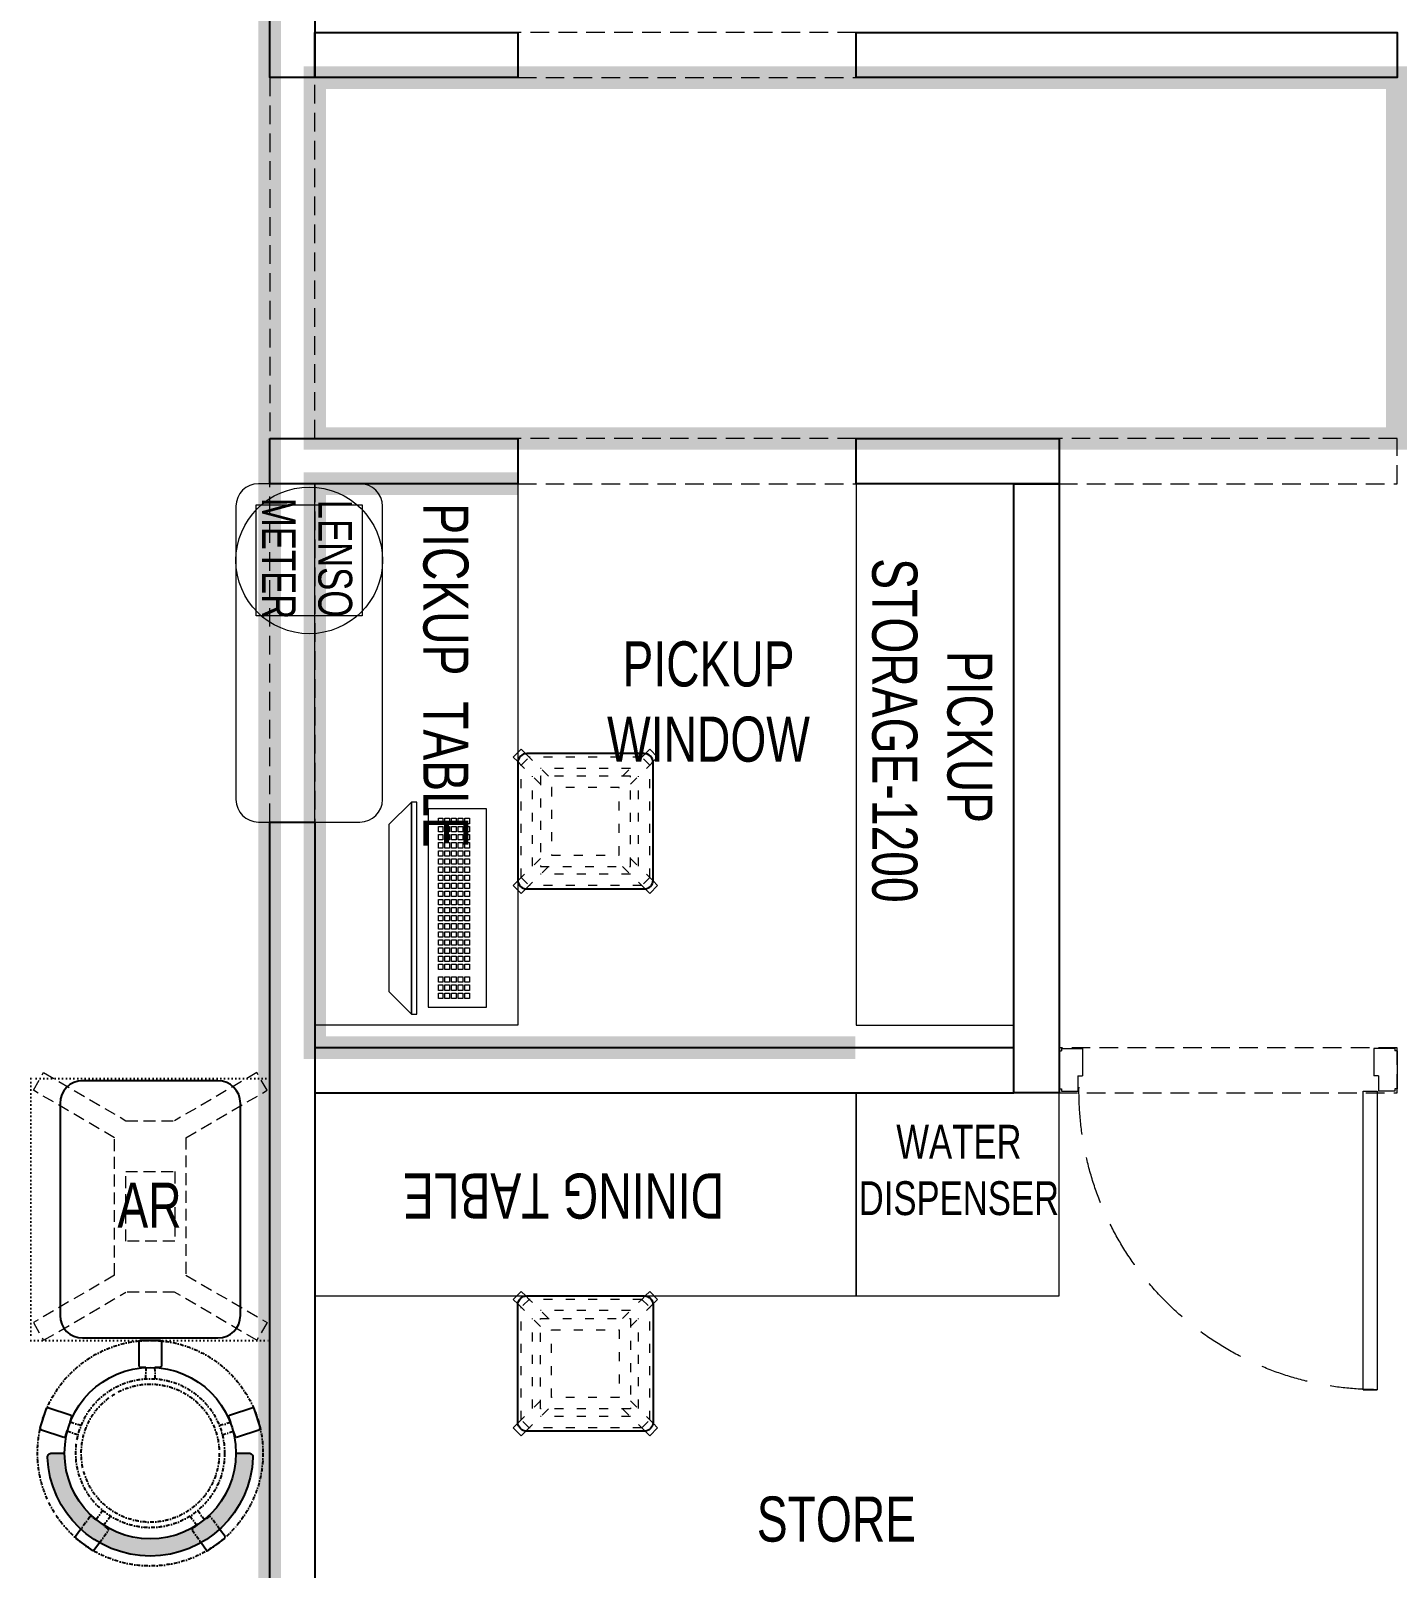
# Model space of a CAD drawing. Header units: feet. Extents: x 2754213 to 2776359, y -5767125 to -5759417.
# Drawn here: x 2767725 to 2770755, y -5764550 to -5761143 of the extents above; entities that cross this region are included whole.
import ezdxf

# ---------------------------------------------------------------- set-up
doc = ezdxf.new("R2010")
doc.units = ezdxf.units.FT
doc.header["$LTSCALE"] = 33
doc.header["$MEASUREMENT"] = 0
for name, pattern in [('a_p6_plan_L18$0$HIDDEN', [0.375, 0.25, -0.125]), ('ACAD_ISO03W100', [30, 12, -18]), ('DASHDOT2', [0.5, 0.25, -0.125, 0, -0.125]), ('DOT', [0.25, 0, -0.25]), ('HIDDEN2', [4.7624999999999975, 3.174999999999998, -1.587499999999999])]:
    doc.linetypes.add(name, pattern=pattern)
for name, color, linetype, lineweight in [('Door', 2, 'Continuous', 13), ('HATCH', 9, 'Continuous', 9), ('LENS-CURTAIN', 5, 'a_p6_plan_L18$0$HIDDEN', 9), ('LENS-DOOR', 34, 'Continuous', 20), ('LENS-PARTITION', 21, 'Continuous', 25), ('LENS-TEXT', 31, 'Continuous', 5), ('LENS_TEXT', 31, 'Continuous', 5), ('LK-EQPMT', 3, 'Continuous', 18), ('LK-FF&E FLOOR', 1, 'Continuous', 9), ('LK-FF&E WALL', 1, 'Continuous', 9), ('LK-FLUTTED FINISH', 20, 'Continuous', 30), ('LK-IT', 3, 'Continuous', 18), ('LK-TILES FINISH', 251, 'Continuous', 5), ('LN-ELEVATION-1', 81, 'Continuous', 25), ('LN-ELEVATION-2', 103, 'Continuous', 20), ('LN-ELEVATION-3', 125, 'Continuous', 18), ('LN-ELEVATION-4', 145, 'Continuous', 13), ('LN-ELEVATION-5', 167, 'Continuous', 5)]:
    doc.layers.add(name, color=color, linetype=linetype, lineweight=lineweight)
doc.styles.add('LK TXT', font='GILC____.TTF', dxfattribs={"height": 100})
doc.styles.get("Standard").update_dxf_attribs({"font": 'GILC____.TTF'})

# ---------------------------------------------------------------- blocks, each defined once
blk = doc.blocks.new('CLENS 600 TYPE 6')
at = {"layer": 'LN-ELEVATION-1', "ltscale": 0.5}
blk.add_lwpolyline([(130, -225), (-130, -225, -0.4142135623730951), (-150, -205), (-150, 55, -0.4142135623730951), (-130, 75), (130, 75, -0.4142135623730951), (150, 55), (150, -205, -0.4142135623730951)], format="xyb", close=True, dxfattribs=at)
at = {"layer": 'LN-ELEVATION-3', "linetype": 'ACAD_ISO03W100', "ltscale": 0.05}
for p, q in [((-100, 7.322330470196902), (-142.3743686703965, 49.69669914152472)), ((-142.3743686708621, -199.6966991410591), (-142.3743686708621, 49.69669914105907)), ((-82.3223304701969, 25), (-124.6966991401277, 67.374368671095)), ((124.696699141059, 67.3743686703965), (-124.6966991401277, 67.374368671095)), ((99.69669914059341, 42.3743686703965), (-99.69669913966207, 42.374368671095)), ((82.3223304701969, 25), (124.6966991401277, 67.374368671095)), ((100, 7.322330470196902), (142.3743686703965, 49.69669914152472)), ((142.3743686708621, -199.6966991410591), (142.3743686708621, 49.69669914105907)), ((-117.3743686703965, -174.6966991408262), (-117.3743686703965, 24.69669914152473)), ((117.3743686703965, -174.6966991408262), (117.3743686703965, 24.69669914152473)), ((-100, -157.3223304701969), (-142.3743686703965, -199.6966991415247)), ((100, -157.3223304701969), (142.3743686703965, -199.6966991415247)), ((-82.3223304701969, -175), (-124.6966991401277, -217.374368671095)), ((99.69669914059341, -192.3743686703965), (-99.69669913966207, -192.374368671095)), ((82.3223304701969, -175), (124.6966991401277, -217.374368671095)), ((124.696699141059, -217.3743686703965), (-124.6966991401277, -217.374368671095))]:
    blk.add_line(p, q, dxfattribs=at)
for points in [[(-132.2008663183078, 74.87853584764525), (-124.696699141059, 67.3743686703965), (-142.3743686708621, 49.69669914105907), (-149.8785358476452, 57.20086631807498)], [(132.2008663183078, 74.87853584764525), (124.696699141059, 67.3743686703965), (142.3743686708621, 49.69669914105907), (149.8785358476452, 57.20086631807498)], [(-132.2008663183078, -224.8785358476453), (-124.696699141059, -217.3743686703965), (-142.3743686708621, -199.6966991410591), (-149.8785358476452, -207.200866318075)], [(132.2008663183078, -224.8785358476453), (124.696699141059, -217.3743686703965), (142.3743686708621, -199.6966991410591), (149.8785358476452, -207.200866318075)]]:
    blk.add_lwpolyline(points, dxfattribs=at)
for points in [[(100, -175), (-100, -175), (-100, 25), (100, 25)], [(75, -150), (-75, -150), (-75, 0), (75, 0)]]:
    blk.add_lwpolyline(points, close=True, dxfattribs=at)
at = {"layer": 'LN-ELEVATION-5', "ltscale": 0.5}
for points in [[(-149.8785358476452, 57.20086631807498), (-160.0520382001995, 67.37436867062934), (-142.3743686708621, 85.05203819996677), (-132.2008663183078, 74.87853584787806)], [(149.8785358476452, 57.20086631807498), (160.0520382001995, 67.37436867062934), (142.3743686708621, 85.05203819996677), (132.2008663183078, 74.87853584787806)], [(-149.8785358476452, -207.200866318075), (-160.0520382001995, -217.3743686706294), (-142.3743686708621, -235.0520381999668), (-132.2008663183078, -224.8785358478781)], [(149.8785358476452, -207.200866318075), (160.0520382001995, -217.3743686706294), (142.3743686708621, -235.0520381999668), (132.2008663183078, -224.8785358478781)]]:
    blk.add_lwpolyline(points, dxfattribs=at)
blk = doc.blocks.new('*U24')
at = {"layer": 'LK-EQPMT', "ltscale": 12}
blk.add_lwpolyline([(5.986879315214991, 4.914598100478997), (-5.986879315214991, 4.914598100478997), (-5.986879315214991, -4.914598100478997), (5.986879315214991, -4.914598100478997)], close=True, dxfattribs=at)
blk = doc.blocks.new('*U25')
at = {"color": 0, "linetype": 'ByBlock', "lineweight": -2}
for p in [(0, 0), (17.96063794564497, 0), (35.92127589128995, 0), (53.88191383693492, 0), (71.8425517825799, 0), (89.80318972822487, 0), (107.7638276738698, 0), (125.7244656195148, 0), (143.6851035651598, 0), (161.6457415108048, 0), (179.6063794564497, 0), (197.5670174020947, 0), (215.5276553477397, 0), (233.4882932933847, 0), (251.4489312390296, 0), (269.4095691846746, 0), (287.3702071303196, 0), (305.3308450759646, 0), (323.2914830216096, 0), (-9e-16, -14.74379430143699), (-1.8e-15, -29.48758860287398), (17.96063794564497, -14.74379430143699), (17.96063794564497, -29.48758860287398), (35.92127589128995, -14.74379430143699), (35.92127589128995, -29.48758860287398), (53.88191383693492, -14.74379430143699), (53.88191383693492, -29.48758860287398), (71.8425517825799, -14.74379430143699), (71.8425517825799, -29.48758860287398), (89.80318972822487, -14.74379430143699), (89.80318972822487, -29.48758860287398), (107.7638276738698, -14.74379430143699), (107.7638276738698, -29.48758860287398), (125.7244656195148, -14.74379430143699), (125.7244656195148, -29.48758860287398), (143.6851035651598, -14.74379430143699), (143.6851035651598, -29.48758860287398), (161.6457415108048, -14.74379430143699), (161.6457415108048, -29.48758860287398), (179.6063794564497, -14.74379430143699), (179.6063794564497, -29.48758860287398), (197.5670174020947, -14.74379430143699), (197.5670174020947, -29.48758860287398), (215.5276553477397, -14.74379430143699), (215.5276553477397, -29.48758860287398), (233.4882932933847, -14.74379430143699), (233.4882932933847, -29.48758860287398), (251.4489312390296, -14.74379430143699), (251.4489312390296, -29.48758860287398), (269.4095691846746, -14.74379430143699), (269.4095691846746, -29.48758860287398), (287.3702071303196, -14.74379430143699), (287.3702071303196, -29.48758860287398), (305.3308450759646, -14.74379430143699), (305.3308450759646, -29.48758860287398), (323.2914830216096, -14.74379430143699), (323.2914830216096, -29.48758860287398), (-2.7e-15, -44.23138290431096), (-3.6e-15, -58.97517720574795), (17.96063794564497, -44.23138290431096), (17.96063794564497, -58.97517720574795), (35.92127589128995, -44.23138290431096), (35.92127589128994, -58.97517720574795), (53.88191383693492, -44.23138290431096), (53.88191383693492, -58.97517720574795), (71.8425517825799, -44.23138290431096), (71.8425517825799, -58.97517720574795), (89.80318972822487, -44.23138290431096), (89.80318972822487, -58.97517720574795), (107.7638276738698, -44.23138290431096), (107.7638276738698, -58.97517720574795), (125.7244656195148, -44.23138290431096), (125.7244656195148, -58.97517720574795), (143.6851035651598, -44.23138290431096), (143.6851035651598, -58.97517720574795), (161.6457415108048, -44.23138290431096), (161.6457415108048, -58.97517720574795), (179.6063794564497, -44.23138290431096), (179.6063794564497, -58.97517720574795), (197.5670174020947, -44.23138290431096), (197.5670174020947, -58.97517720574795), (215.5276553477397, -44.23138290431096), (215.5276553477397, -58.97517720574795), (233.4882932933847, -44.23138290431096), (233.4882932933847, -58.97517720574795), (251.4489312390296, -44.23138290431096), (251.4489312390296, -58.97517720574795), (269.4095691846746, -44.23138290431096), (269.4095691846746, -58.97517720574795), (287.3702071303196, -44.23138290431096), (287.3702071303196, -58.97517720574795), (305.3308450759646, -44.23138290431096), (305.3308450759646, -58.97517720574795), (323.2914830216096, -44.23138290431096), (323.2914830216096, -58.97517720574795)]:
    blk.add_blockref('*U24', p, dxfattribs=at)
blk = doc.blocks.new('*U22')
at = {"layer": 'LK-EQPMT', "ltscale": 12}
blk.add_lwpolyline([(5.986879315214991, 4.914598100478997), (-5.986879315214991, 4.914598100478997), (-5.986879315214991, -4.914598100478997), (5.986879315214991, -4.914598100478997)], close=True, dxfattribs=at)
blk = doc.blocks.new('*U23')
at = {"color": 0, "linetype": 'ByBlock', "lineweight": -2}
for p in [(0, 0), (17.96063794564497, 0), (35.92127589128995, 0), (-9e-16, -14.74379430143699), (-1.8e-15, -29.48758860287398), (17.96063794564497, -14.74379430143699), (17.96063794564497, -29.48758860287398), (35.92127589128995, -14.74379430143699), (35.92127589128995, -29.48758860287398), (-2.7e-15, -44.23138290431096), (-3.6e-15, -58.97517720574795), (17.96063794564497, -44.23138290431096), (17.96063794564497, -58.97517720574795), (35.92127589128995, -44.23138290431096), (35.92127589128994, -58.97517720574795)]:
    blk.add_blockref('*U22', p, dxfattribs=at)
blk = doc.blocks.new('*U17')
at = {"ltscale": 12}
blk.add_lwpolyline([(8.040144996717572, 2.91038e-11), (8.040144996717572, 129.0940371821052), (448.0401449967176, 129.0940371821052), (448.0401449967176, 2.91038e-11)], close=True, dxfattribs=at)
for name, p in [('*U25', (35.16895717114949, 101.6202952143818)), ('*U23', (386.6121428576974, 101.6202952143818))]:
    blk.add_blockref(name, p)
blk = doc.blocks.new('Pickup table PC')
at = {"layer": 'LN-ELEVATION-2', "ltscale": 0.5}
for points in [[(470, 50), (0, 50), (0, 62), (470, 62)], [(420, 0), (50, 0), (0, 50), (470, 50)]]:
    blk.add_lwpolyline(points, close=True, dxfattribs=at)
blk = doc.blocks.new('*U44')
at = {"layer": 'LENS-DOOR'}
for p, q in [((548121.7424194189, 1779235.250802667), (548121.7424194121, 1778573.792470707)), ((548121.7424194189, 1779235.250802667), (548152.9924194244, 1779235.250802653)), ((548152.9924193986, 1778573.792470693), (548152.9924194244, 1779235.250802653)), ((547447.2632527449, 1778568.584137414), (547452.4715860604, 1778568.584137391)), ((547447.2632527215, 1778484.134138707), (547447.2632527449, 1778568.584137414)), ((547452.4715860653, 1778573.792470743), (547488.9299194093, 1778573.792470734)), ((547452.4715860604, 1778568.584137391), (547452.4715860653, 1778573.792470743)), ((547488.9299193954, 1778539.938304132), (547488.9299194093, 1778573.792470734)), ((548121.7424194121, 1778573.792470707), (548152.9924193986, 1778573.792470693)), ((548192.054919424, 1778573.792470725), (548155.5965860707, 1778573.792470693)), ((548155.5965860611, 1778539.938304095), (548155.5965860707, 1778573.792470693)), ((548192.0549194146, 1778568.584137372), (548192.054919424, 1778573.792470725)), ((548197.2632527373, 1778568.584137372), (548192.0549194146, 1778568.584137372)), ((548197.2632527256, 1778484.134138697), (548197.2632527373, 1778568.584137372)), ((547488.9299193954, 1778539.938304132), (547499.3465860662, 1778539.938304113)), ((547499.3465860639, 1778478.925805386), (547499.3465860662, 1778539.938304113)), ((548145.179919409, 1778478.925805326), (548145.179919395, 1778539.938304067)), ((548155.5965860611, 1778539.938304095), (548145.179919395, 1778539.938304067)), ((547447.2632527215, 1778484.134138707), (547452.4715860627, 1778484.134138707)), ((547452.4715860627, 1778478.925805396), (547452.4715860627, 1778484.134138707)), ((547452.4715860627, 1778478.925805396), (547499.3465860639, 1778478.925805386)), ((548192.0549194006, 1778478.925805345), (548145.179919409, 1778478.925805326)), ((548192.0549194006, 1778478.925805345), (548192.0549194006, 1778484.134138698)), ((548197.2632527256, 1778484.134138697), (548192.0549194006, 1778484.134138698))]:
    blk.add_line(p, q, dxfattribs=at)
at = {"layer": 'LENS-DOOR', "color": 7, "linetype": 'HIDDEN2'}
blk.add_ellipse((548152.9924193986, 1778573.792470693), major_axis=(-661.4583333306382, 0.003443102111827), ratio=0.9999999979146821, start_param=-1.570791121506941, end_param=0.0512086788949202, dxfattribs=at)
blk = doc.blocks.new('Stool')
at = {"layer": 'LN-ELEVATION-1', "ltscale": 0.5}
blk.add_lwpolyline([(-130, 300), (130, 300, -0.4142135623730951), (150, 280), (150, 20, -0.4142135623730951), (130, 0), (-130, 0, -0.4142135623730951), (-150, 20), (-150, 280, -0.4142135623730951)], format="xyb", close=True, dxfattribs=at)
at = {"layer": 'LN-ELEVATION-3', "linetype": 'ACAD_ISO03W100', "ltscale": 0.05}
for p, q in [((-100, 232.3223304701969), (-142.3743686703965, 274.6966991415247)), ((-142.3743686708621, 274.6966991410591), (-142.3743686708621, 25.30330085894093)), ((-82.3223304701969, 250), (-124.6966991401277, 292.374368671095)), ((-124.696699141059, 292.3743686703965), (124.6966991401277, 292.374368671095)), ((82.3223304701969, 250), (124.6966991401277, 292.374368671095)), ((100, 232.3223304701969), (142.3743686703965, 274.6966991415247)), ((142.3743686708621, 274.6966991410591), (142.3743686708621, 25.30330085894093)), ((-117.3743686703965, 249.6966991408263), (-117.3743686703965, 50.30330085847527)), ((-99.69669914059341, 267.3743686703965), (99.69669913966209, 267.374368671095)), ((117.3743686703965, 249.6966991408263), (117.3743686703965, 50.30330085847527)), ((-100, 67.67766952980308), (-142.3743686703965, 25.30330085847527)), ((-82.3223304701969, 50), (-124.6966991401277, 7.625631328905001)), ((82.3223304701969, 50), (124.6966991401277, 7.625631328905001)), ((100, 67.67766952980308), (142.3743686703965, 25.30330085847527)), ((-124.696699141059, 7.625631329603493), (124.6966991401277, 7.625631328905001)), ((-99.69669914059341, 32.62563132960349), (99.69669913966209, 32.625631328905))]:
    blk.add_line(p, q, dxfattribs=at)
for points in [[(-132.2008663183078, 299.8785358476453), (-124.696699141059, 292.3743686703965), (-142.3743686708621, 274.6966991410591), (-149.8785358476452, 282.200866318075)], [(132.2008663183078, 299.8785358476453), (124.696699141059, 292.3743686703965), (142.3743686708621, 274.6966991410591), (149.8785358476452, 282.200866318075)], [(-132.2008663183078, 0.1214641523547471), (-124.696699141059, 7.625631329603493), (-142.3743686708621, 25.30330085894093), (-149.8785358476452, 17.79913368192501)], [(132.2008663183078, 0.1214641523547471), (124.696699141059, 7.625631329603493), (142.3743686708621, 25.30330085894093), (149.8785358476452, 17.79913368192501)]]:
    blk.add_lwpolyline(points, dxfattribs=at)
for points in [[(-100, 250), (100, 250), (100, 50), (-100, 50)], [(-75, 225), (75, 225), (75, 75), (-75, 75)]]:
    blk.add_lwpolyline(points, close=True, dxfattribs=at)
at = {"layer": 'LN-ELEVATION-5', "ltscale": 0.5}
for points in [[(-149.8785358476452, 282.200866318075), (-160.0520382001996, 292.3743686706293), (-142.3743686708621, 310.0520381999668), (-132.2008663183078, 299.8785358478781)], [(149.8785358476452, 282.200866318075), (160.0520382001996, 292.3743686706293), (142.3743686708621, 310.0520381999668), (132.2008663183078, 299.8785358478781)], [(-149.8785358476452, 17.79913368192501), (-160.0520382001996, 7.625631329370662), (-142.3743686708621, -10.05203819996677), (-132.2008663183078, 0.1214641521219164)], [(149.8785358476452, 17.79913368192501), (160.0520382001996, 7.625631329370662), (142.3743686708621, -10.05203819996677), (132.2008663183078, 0.1214641521219164)]]:
    blk.add_lwpolyline(points, dxfattribs=at)
blk = doc.blocks.new('AR')
at = {"layer": 'LN-ELEVATION-2', "linetype": 'DOT', "lineweight": 25}
blk.add_lwpolyline([(0, 13.41378593863919), (530, 13.41378593863919), (530, 593.4137859386392), (0, 593.4137859386392)], close=True, dxfattribs=at)
at = {"layer": 'LN-ELEVATION-2', "lineweight": 25}
blk.add_lwpolyline([(465, 68.22063546301797), (465, 538.2206354630179, 0.4142135623730951), (415, 588.2206354630177), (115, 588.2206354630177, 0.4142135623730951), (65, 538.2206354630179), (65, 68.22063546301797, 0.4142135623730951), (115, 18.22063546301797), (415, 18.22063546301797, 0.4142135623730951)], format="xyb", close=True, dxfattribs=at)
at = {"layer": 'LN-ELEVATION-4', "linetype": 'HIDDEN2', "ltscale": 0.25}
for points in [[(185.8456009030342, 448.8780772723258), (5.888936847448348, 554.0078910568263), (28.48512306064368, 593.350836840691), (211.0874861851335, 486.6754184374586)], [(344.154399111867, 448.8780772762837), (524.1110631600021, 554.0078910947777), (501.5148769393563, 593.3508368753828), (318.9125138223171, 486.6754184374586)], [(211.0874861851335, 486.6754184376913), (318.9125138223171, 486.6754184376913)], [(185.8456009030342, 144.472759603057), (185.8456009030342, 448.8780772723258)], [(344.154399111867, 448.8780772762837), (344.154399111867, 144.4727595990989)], [(185.8456009030342, 144.472759603057), (5.888936847448348, 39.34294581855647), (28.48512306064368, 3.46917659e-08), (211.0874861851335, 106.6754184379242)], [(344.154399111867, 144.4727595990989), (524.1110631600021, 39.34294578060508), (501.5148769393563, 0), (318.9125138223171, 106.6754184379242)], [(318.9125138223171, 106.6754184376914), (211.0874861851335, 106.6754184376914)]]:
    blk.add_lwpolyline(points, dxfattribs=at)
blk.add_lwpolyline([(210.8456009030342, 373.9866790841333), (319.154399111867, 373.9866790841333), (319.154399111867, 219.3641577917151), (210.8456009030342, 219.3641577917151)], close=True, dxfattribs=at)
blk = doc.blocks.new('DR STOOL')
at = {"layer": 'HATCH'}
h = blk.add_hatch(dxfattribs=at)
h.set_pattern_fill('ANSI36', color=250, angle=-90.00000000000001)
h.set_pattern_definition([(315, (-227.8099174643867, 917.3997257252777), (6.173926083235043, -1.683798022700468), [7.9375, -1.587499999999999, 0, -1.587499999999999])])
edge = h.paths.add_edge_path()
edge.add_line((-190.0000000041909, 4.511094e-10), (-218.6899174675346, 4.511094e-10))
edge.add_arc((-218.6899174670689, 9.120000000388245), 9.119999999940092, 177.6119845363388, 269.9999999996136, ccw=False)
edge.add_arc((-1.8626451e-09, 3.565219e-10), 228.000000002257, 2.3880154632688004, 177.6119845367313, ccw=False)
edge.add_arc((218.6899174633436, 9.120000000497384), 9.120000000051716, -90.00000000034493, 2.3880154629299, ccw=False)
edge.add_line((218.6899174633436, 4.511094e-10), (190, 4.511094e-10))
edge.add_arc((-1.8626451e-09, 4.511094e-10), 190.000000001979, -1.27e-14, 180)
at = {"layer": 'LN-ELEVATION-1', "color": 1, "ltscale": 100}
for p, q in [((-128.6221585394814, 215.4841044476634), (-165.2704676063731, 189.0243927398114)), ((-124.7228340068832, 214.8545704018979), (-128.6221585394814, 215.4841044476634)), ((-112.6981821293011, 198.1996966340157), (-124.7228340068832, 214.8545704018979)), ((124.7553772013634, 214.9803744515593), (112.5488144652918, 198.2845540212292)), ((128.7014972954057, 215.5933048763618), (124.7553772013634, 214.9803744515593)), ((128.7014972954057, 215.5933048763618), (124.7553772013634, 214.9803744515593)), ((165.1911288509145, 188.915192311113), (128.7014972954057, 215.5933048763618)), ((165.1911288509145, 188.915192311113), (128.7014972954057, 215.5933048763618)), ((-165.2704676063731, 189.0243927398114), (-165.9069543029182, 185.0820035930228)), ((-165.9069543029182, 185.0820035930228), (-153.8003208162263, 168.3135803133482)), ((153.6734594982117, 168.4294150282658), (165.7973639420234, 185.0121775862135)), ((165.7973639420234, 185.0121775862135), (165.1911288509145, 188.915192311113)), ((165.7973639420234, 185.0121775862135), (165.1911288509145, 188.915192311113)), ((-242.9550312487409, -52.24013893969095), (-244.7482102331705, -55.75945052818861)), ((-244.7482102331705, -55.75945052818861), (-230.7800458371639, -98.74904560100549)), ((-191.2928382232785, -35.45407700946089), (-242.9550312487409, -52.24013893969095)), ((-187.9259491492994, -37.1695928365807), (-191.2928382232785, -35.45407700946089)), ((-184.1424400564283, -48.81403796559607), (-187.9259491492994, -37.1695928365807)), ((188.0651108901948, -36.96233201187715), (184.0504167033359, -49.19388854173303)), ((191.3981811110861, -35.27656588272658), (188.0651108901948, -36.96233201187715)), ((243.0100176925771, -52.21682526778022), (191.3981811110861, -35.27656588272658)), ((230.715890809428, -98.7280946081737), (244.8123673382215, -55.78040257930116)), ((244.8123673382215, -55.78040257930116), (243.0100176925771, -52.21682526778022)), ((-230.7800458371639, -98.74904560100549), (-227.2218665438704, -100.5620286722478)), ((-227.2218665438704, -100.5620286722478), (-175.5596735184081, -83.7759667420105)), ((-173.8639617776498, -80.4479453730819), (-177.8421125086024, -68.2044548037811)), ((-175.5596735184081, -83.7759667420105), (-173.8639617776498, -80.4479453730819)), ((177.6922140880488, -68.56540505095472), (173.8739495249465, -80.1985000452405)), ((173.8739495249465, -80.1985000452405), (175.5794035866856, -83.5704969359358)), ((175.5794035866856, -83.5704969359358), (227.1912401677109, -100.5107563209894)), ((227.1912401677109, -100.5107563209894), (230.715890809428, -98.7280946081737)), ((-22.72193054761737, -190.2142363802995), (-25.39390889601782, -192.886214728569)), ((-25.39390889601782, -192.886214728569), (-25.39390889601782, -247.2070584567482)), ((-10.47823652112856, -190.2142363802995), (-22.72193054761737, -190.2142363802995)), ((22.78362171910703, -190.2142363802995), (9.910054048988968, -190.2142363802995)), ((25.42475448176265, -192.8553691428751), (22.78362171910703, -190.2142363802995)), ((25.42475448176265, -247.1762128710543), (25.42475448176265, -192.8553691428751)), ((-25.39390889601782, -247.2070584567482), (-22.60096735274419, -250)), ((-22.60096735274419, -250), (22.60096735274419, -250)), ((22.60096735274419, -250), (25.42475448176265, -247.1762128710543))]:
    blk.add_line(p, q, dxfattribs=at)
at = {"layer": 'LN-ELEVATION-1', "linetype": 'DASHDOT2'}
for p, q in [((-92.92521573789418, 170.8129362839827), (-112.6981821293011, 198.1996966340157)), ((-93.52748446213081, 167.0824927485227), (-92.92521573789418, 170.8129362839827)), ((112.5488144652918, 198.2845540212292), (92.69529851106927, 171.1294289919315)), ((92.69529851106927, 171.1294289919315), (93.26858203159645, 167.4385604566923)), ((-153.8003208162263, 168.3135803133482), (-134.1093360339291, 141.0403694751003)), ((-134.1093360339291, 141.0403694751003), (-130.4219571123831, 140.4450534014686)), ((-130.4219571123831, 140.4450534014686), (-119.9844727469608, 147.9808124662595)), ((-119.9844727469608, 147.9808124662595), (-105.3687285655178, 126.9741353208374)), ((-103.4542870586738, 159.9154408004979), (-93.52748446213081, 167.0824927485227)), ((-88.15393704269081, 139.4771787207864), (-103.4542870586738, 159.9154408004979)), ((103.6608748426661, 159.8406005539291), (88.19885099539533, 139.4487815762331)), ((93.26858203159645, 167.4385604566923), (103.6608748426661, 159.8406005539291)), ((105.4096150295809, 126.94019481352), (120.1194891873747, 147.8074627162714)), ((120.1194891873747, 147.8074627162714), (130.0033113472163, 140.5812532722048)), ((130.0033113472163, 140.5812532722048), (133.7372852512635, 141.1612321265929)), ((133.7372852512635, 141.1612321265929), (153.6734594982117, 168.4294150282658)), ((-159.954806596972, -40.49024384317454), (-184.1424400564283, -48.81403796559607)), ((-177.8421125086024, -68.2044548037811), (-153.4148110738024, -60.73628028803068)), ((153.3006618716754, -61.02382378749462), (177.6922140880488, -68.56540505095472)), ((184.0504167033359, -49.19388854173303), (159.8786162491887, -40.79004861696012)), ((-10.92024635523557, -164.6382343793375), (-10.47823652112856, -190.2142363802995)), ((9.910054048988968, -190.2142363802995), (10.35584833659231, -164.674698740353))]:
    blk.add_line(p, q, dxfattribs=at)
at = {"layer": 'LN-ELEVATION-1', "color": 1, "ltscale": 100}
blk.add_lwpolyline([(-190.0000000023283, 0), (-218.6899174656719, 0, -0.4264743413925903), (-227.8019973598421, 9.5, -0.959166304662544), (227.8019973593764, 9.5, -0.4264743413925903), (218.6899174647406, 0), (190.0000000013969, 0)], format="xyb", dxfattribs=at)
at = {"layer": 'LN-ELEVATION-1', "linetype": 'DASHDOT2'}
for radius in [250, 165, 153]:
    blk.add_circle((0, 0), radius, dxfattribs=at)
at = {"layer": 'LN-ELEVATION-1', "color": 1, "ltscale": 100}
blk.add_circle((0, 0), 190, dxfattribs=at)

msp = doc.modelspace()

# ---------------------------------------------------------------- linework, layer by layer
at = {"layer": 'LENS-CURTAIN', "ltscale": 5}
for points in [[(2768804.983637206, -5761246.573069569), (2769554.983637206, -5761246.573069569), (2769554.983637206, -5761146.573069569), (2768804.983637206, -5761146.573069569)], [(2768254.983637214, -5762046.573069567), (2768354.983637214, -5762046.573069567), (2768354.983637214, -5761246.573069566), (2768254.983637214, -5761246.573069566)], [(2768804.983637206, -5762146.573069568), (2769554.983637206, -5762146.573069568), (2769554.983637206, -5762046.573069568), (2768804.983637206, -5762046.573069568)], [(2770754.983637214, -5762046.573069568), (2770004.983637214, -5762046.573069568), (2770004.983637214, -5762146.573069568), (2770754.983637214, -5762146.573069568)], [(2768354.983637214, -5762146.573069568), (2768354.983637214, -5762896.573069567), (2768254.983637214, -5762896.573069567), (2768254.983637214, -5762146.573069568)], [(2770004.983637206, -5763496.573065433), (2770754.983637206, -5763496.573065433), (2770754.983637206, -5763396.573065432), (2770004.983637206, -5763396.573065432)]]:
    msp.add_lwpolyline(points, close=True, dxfattribs=at)
at = {"layer": 'LENS-PARTITION'}
for points in [[(2768354.983637214, -5761246.573069569), (2768254.983637214, -5761246.573069569), (2768254.983637214, -5759646.573069568), (2768354.983637214, -5759646.573069568)], [(2768354.983637214, -5761146.573069567), (2768804.983637206, -5761146.573069567), (2768804.983637206, -5761246.573069569), (2768354.983637214, -5761246.573069569)], [(2769554.983637214, -5761146.573069567), (2770754.983637214, -5761146.573069567), (2770754.983637214, -5761246.573069568), (2769554.983637214, -5761246.573069568)], [(2768254.983637214, -5762046.573069567), (2768804.983637206, -5762046.573069567), (2768804.983637206, -5762146.573069568), (2768254.983637214, -5762146.573069568)], [(2769554.983637214, -5762046.573069567), (2770004.983637214, -5762046.573069567), (2770004.983637214, -5762146.573069567), (2769554.983637214, -5762146.573069567)], [(2769904.983637214, -5763496.573065433), (2769904.983637214, -5762146.573069568), (2770004.983555362, -5762146.573069568), (2770004.983555362, -5763496.573065433)], [(2768254.983637214, -5765316.573069568), (2768254.983637214, -5762896.573069567), (2768354.983555362, -5762896.573069567), (2768354.983555362, -5765316.573069568)], [(2768354.983555362, -5763496.573065433), (2769904.983637214, -5763496.573065433), (2769904.983637214, -5763396.573065432), (2768354.983555362, -5763396.573065432)]]:
    msp.add_lwpolyline(points, close=True, dxfattribs=at)
at = {"layer": 'LK-EQPMT'}
msp.add_lwpolyline([(2768224.983550191, -5762193.676714438), (2768459.983550191, -5762193.676714438), (2768459.983550191, -5762439.676714437), (2768224.983550191, -5762439.676714437)], close=True, dxfattribs=at)
at = {"layer": 'LK-FF&E WALL'}
msp.add_lwpolyline([(2768229.983554702, -5762896.573069567), (2768454.98354568, -5762896.573069567, 0.4142135623730951), (2768504.98354568, -5762846.573069567), (2768504.98354568, -5762196.573069568, 0.4142135623730951), (2768454.98354568, -5762146.573069568), (2768229.983554702, -5762146.573069568, 0.4142135623730951), (2768179.983554702, -5762196.573069568), (2768179.983554702, -5762846.573069567, 0.4142135623730951)], format="xyb", close=True, dxfattribs=at)
for points in [[(2768354.983555362, -5763346.573065432), (2768354.983555362, -5762146.573069568), (2768804.983555362, -5762146.573069568), (2768804.983555362, -5763346.573065432)], [(2769554.983637214, -5763346.573069567), (2769904.983637214, -5763346.573069567), (2769904.983637214, -5762146.573069567), (2769554.983637214, -5762146.573069567)], [(2769554.983555362, -5763496.573065433), (2768354.983555362, -5763496.573065433), (2768354.983555362, -5763946.573065433), (2769554.983555362, -5763946.573065433)], [(2769554.983555362, -5763946.573065433), (2770004.983555362, -5763946.573065433), (2770004.983555362, -5763496.573065433), (2769554.983555362, -5763496.573065433)]]:
    msp.add_lwpolyline(points, close=True, dxfattribs=at)
msp.add_circle((2768342.483550191, -5762316.676714438), 162.4999954886734, dxfattribs=at)
at = {"layer": 'LK-FLUTTED FINISH', "linetype": 'ACAD_ISO03W100', "ltscale": 0.05, "const_width": 50}
msp.add_lwpolyline([(2768254.983637214, -5759646.573069568), (2768254.983637214, -5765316.573069568)], dxfattribs=at)
at = {"layer": 'LK-TILES FINISH', "color": 212, "linetype": 'ACAD_ISO03W100', "ltscale": 0.05, "const_width": 50}
msp.add_lwpolyline([(2770754.983637214, -5761246.573069568), (2768354.983637214, -5761246.573069568), (2768354.983637214, -5762046.573069567), (2770754.983637214, -5762046.573069567)], close=True, dxfattribs=at)
msp.add_lwpolyline([(2769553.694989283, -5763396.573065432), (2768354.983555362, -5763396.573065432), (2768354.983555362, -5762146.573069568), (2768804.983637206, -5762146.573069568)], dxfattribs=at)

# ---------------------------------------------------------------- block references
at = {"layer": 'Door', "xscale": -1, "rotation": 180}
msp.add_blockref('*U44', (2222557.720302629, -3984919.19139926), dxfattribs=at)
at = {"layer": 'LK-FF&E FLOOR', "rotation": 180}
for name, p in [('AR', (2768254.983637214, -5763451.659283629)), ('DR STOOL', (2767989.983637214, -5764295.073069567))]:
    msp.add_blockref(name, p, dxfattribs=at)
at = {"layer": 'LK-FF&E WALL', "xscale": -1, "rotation": 90.00000000000007}
msp.add_blockref('CLENS 600 TYPE 6', (2768879.983555362, -5762894.798932722), dxfattribs=at)
at = {"layer": 'LK-FF&E WALL', "rotation": 180}
msp.add_blockref('Stool', (2768954.983555362, -5763946.573065433), dxfattribs=at)
at = {"layer": 'LK-IT', "xscale": -1, "rotation": 270}
msp.add_blockref('Pickup table PC', (2768519.107150375, -5763322.031292175), dxfattribs=at)
at = {"layer": 'LK-IT', "ltscale": 0.5, "xscale": -1, "rotation": 90.00000000000007}
msp.add_blockref('*U17', (2768735.322238138, -5762858.991147178), dxfattribs=at)

# ---------------------------------------------------------------- texts
at = {"layer": 'LENS-TEXT', "color": 0, "linetype": 'Continuous', "ltscale": 3, "attachment_point": 5, "style": 'LK TXT'}
for s, width, gutter_width, insert, char_height, rotation in [('LENSO\\PMETER', 353.0555573365615, 0.5, (2768337.666048609, -5762312.376627327), 75, 270.00000000000006), ('PICKUP  TABLE  ', 783.9636358173435, 0.9999999999999994, (2768644.830268929, -5762571.635680999), 100, 270.00000000000006), (' PICKUP STORAGE-1200', 1099.486866972408, 0.9999999999999994, (2769723.43814979, -5762693.490868711), 100, 269.99999999999994), ('DINING TABLE', 783.9636358173434, 0.9999999999999992, (2768906.415437028, -5763724.582912195), 100, 179.99999999999991)]:
    msp.add_mtext_dynamic_manual_height_columns(s, width=width, gutter_width=gutter_width, heights=[0], dxfattribs=dict(at, insert=insert, char_height=char_height, rotation=rotation))
for s, width, gutter_width, insert, char_height in [('WATER \\PDISPENSER', 264.1621858484572, 0.7499999999999996, (2769782.990247171, -5763667.998451162), 75), ('AR', 237.4408088319178, 12.5, (2767988.326600307, -5763745.58862551), 100)]:
    msp.add_mtext_dynamic_manual_height_columns(s, width=width, gutter_width=gutter_width, heights=[0], dxfattribs=dict(at, insert=insert, char_height=char_height))
at = {"layer": 'LENS_TEXT', "linetype": 'Continuous', "ltscale": 3, "char_height": 100, "attachment_point": 5}
for s, insert in [('PICKUP WINDOW', (2769227.81334119, -5762630.084785436)), ('STORE', (2769511.481435022, -5764441.858922281))]:
    msp.add_mtext_dynamic_manual_height_columns(s, width=481.9955956123055, gutter_width=0.9999999999999992, heights=[0], dxfattribs=dict(at, insert=insert))

doc.saveas('drawing.dxf')
